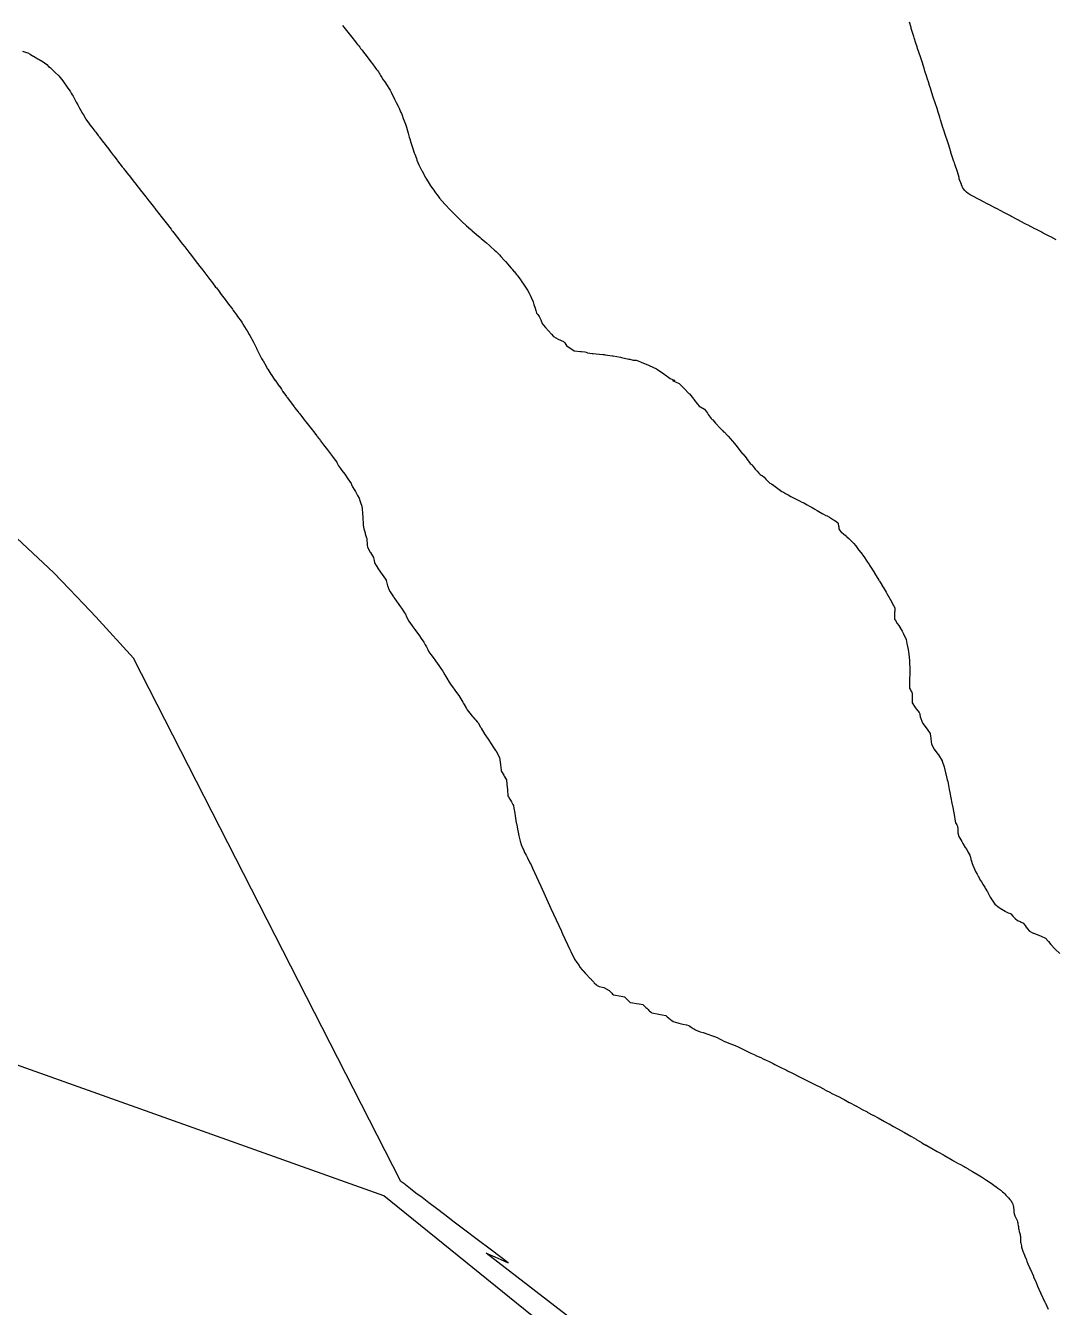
# Model space of a CAD drawing. Header units: metres. Extents: x 483462 to 484492, y 8428718 to 8429266.
# Drawn here: x 483573.01 to 483600.89, y 8429175.46 to 8429210.15 of the extents above; entities that cross this region are included whole.
import ezdxf

# ---------------------------------------------------------------- set-up
doc = ezdxf.new("R2010")
doc.units = ezdxf.units.M
for name, color, linetype in [('C-TINN-BNDY', 110, 'Continuous'), ('C-TOPO-MAJR', 9, 'Continuous'), ('C-TOPO-MINR', 8, 'Continuous')]:
    doc.layers.add(name, color=color, linetype=linetype)

msp = doc.modelspace()

# ---------------------------------------------------------------- linework, layer by layer
at = {"layer": 'C-TINN-BNDY', "color": 110, "linetype": 'Continuous', "lineweight": -3, "flags": 128}
msp.add_lwpolyline([(483721.479, 8429106.408), (483711.676, 8429111.421), (483707.355, 8429113.553), (483703.671, 8429115.37), (483658.654, 8429117.053), (483658.654, 8429117.053), (483653.159, 8429121.5), (483582.71, 8429178.48), (483500.685, 8429207.723)], dxfattribs=at)
at = {"layer": 'C-TOPO-MAJR', "color": 9, "linetype": 'Continuous', "lineweight": -3, "elevation": 1210, "flags": 128}
msp.add_lwpolyline([(483632.221, 8429140.859), (483585.483, 8429176.93), (483585.591, 8429176.881), (483585.72, 8429176.823), (483585.878, 8429176.751), (483586.075, 8429176.662), (483586.074, 8429176.663), (483585.625, 8429177.004), (483585.24, 8429177.296), (483584.907, 8429177.548), (483584.616, 8429177.769), (483584.36, 8429177.963), (483584.132, 8429178.136), (483583.929, 8429178.29), (483583.746, 8429178.429), (483583.581, 8429178.554), (483583.431, 8429178.668), (483583.294, 8429178.772), (483583.275, 8429178.794), (483583.169, 8429178.867), (483575.93, 8429193.029), (483574.911, 8429194.156), (483574.575, 8429194.506), (483574.196, 8429194.901), (483573.777, 8429195.339), (483566.347, 8429202.294)], dxfattribs=at)
at = {"layer": 'C-TOPO-MINR', "color": 8, "linetype": 'Continuous', "lineweight": -3, "flags": 128}
for points, elevation in [([(483600.913, 8429204.358), (483600.766, 8429204.434), (483600.719, 8429204.459), (483600.562, 8429204.541), (483600.538, 8429204.553), (483600.525, 8429204.561), (483600.363, 8429204.645), (483600.337, 8429204.658), (483600.155, 8429204.753), (483600.113, 8429204.775), (483599.922, 8429204.875), (483599.902, 8429204.885), (483599.894, 8429204.889), (483599.876, 8429204.898), (483599.682, 8429205), (483599.654, 8429205.014), (483599.464, 8429205.114), (483599.452, 8429205.12), (483599.279, 8429205.211), (483599.273, 8429205.213), (483599.268, 8429205.216), (483599.09, 8429205.309), (483599.082, 8429205.313), (483598.907, 8429205.405), (483598.902, 8429205.408), (483598.795, 8429205.465), (483598.675, 8429205.529), (483598.674, 8429205.529), (483598.659, 8429205.537), (483598.584, 8429205.578), (483598.584, 8429205.578), (483598.534, 8429205.613), (483598.533, 8429205.613), (483598.532, 8429205.614), (483598.483, 8429205.649), (483598.482, 8429205.651), (483598.439, 8429205.691), (483598.4, 8429205.733), (483598.396, 8429205.735), (483598.392, 8429205.741), (483598.348, 8429205.846), (483598.346, 8429205.853), (483598.286, 8429206.007), (483598.284, 8429206.024), (483598.291, 8429206.044), (483598.241, 8429206.193), (483598.168, 8429206.407), (483598.161, 8429206.439), (483598.145, 8429206.48), (483598.074, 8429206.693), (483598.063, 8429206.719), (483598.063, 8429206.741), (483597.995, 8429206.946), (483597.979, 8429206.996), (483597.908, 8429207.212), (483597.872, 8429207.323), (483597.848, 8429207.396), (483597.781, 8429207.603), (483597.771, 8429207.64), (483597.761, 8429207.678), (483597.716, 8429207.817), (483597.687, 8429207.91), (483597.645, 8429208.039), (483597.587, 8429208.219), (483597.55, 8429208.336), (483597.51, 8429208.461), (483597.487, 8429208.531), (483597.454, 8429208.633), (483597.431, 8429208.705), (483597.402, 8429208.795), (483597.361, 8429208.925), (483597.337, 8429209.002), (483597.266, 8429209.227), (483597.247, 8429209.287), (483597.198, 8429209.441), (483597.163, 8429209.54), (483597.149, 8429209.582), (483597.114, 8429209.682), (483597.07, 8429209.823), (483597.058, 8429209.862), (483596.991, 8429210.079), (483596.984, 8429210.103), (483596.939, 8429210.246)], 1206), ([(483581.594, 8429210.158), (483581.7, 8429210.023), (483581.876, 8429209.8), (483581.905, 8429209.764), (483581.999, 8429209.645), (483582.031, 8429209.604), (483582.057, 8429209.569), (483582.081, 8429209.537), (483582.123, 8429209.489), (483582.16, 8429209.441), (483582.234, 8429209.343), (483582.359, 8429209.176), (483582.403, 8429209.117), (483582.469, 8429209.029), (483582.511, 8429208.972), (483582.547, 8429208.929), (483582.566, 8429208.902), (483582.585, 8429208.872), (483582.601, 8429208.839), (483582.617, 8429208.806), (483582.656, 8429208.751), (483582.695, 8429208.692), (483582.735, 8429208.634), (483582.803, 8429208.533), (483582.845, 8429208.465), (483582.885, 8429208.404), (483582.905, 8429208.358), (483582.924, 8429208.312), (483582.97, 8429208.228), (483583, 8429208.167), (483583.047, 8429208.072), (483583.095, 8429207.978), (483583.124, 8429207.919), (483583.166, 8429207.824), (483583.185, 8429207.779), (483583.203, 8429207.735), (483583.238, 8429207.643), (483583.261, 8429207.58), (483583.293, 8429207.485), (483583.32, 8429207.406), (483583.351, 8429207.306), (483583.371, 8429207.24), (483583.4, 8429207.14), (483583.414, 8429207.095), (483583.441, 8429206.995), (483583.453, 8429206.965), (483583.486, 8429206.856), (483583.497, 8429206.829), (483583.536, 8429206.712), (483583.549, 8429206.677), (483583.592, 8429206.555), (483583.608, 8429206.515), (483583.662, 8429206.387), (483583.734, 8429206.241), (483583.745, 8429206.22), (483583.834, 8429206.055), (483583.844, 8429206.039), (483583.849, 8429206.029), (483583.953, 8429205.859), (483583.956, 8429205.852), (483583.958, 8429205.846), (483584.08, 8429205.671), (483584.082, 8429205.668), (483584.182, 8429205.537), (483584.221, 8429205.487), (483584.222, 8429205.486), (483584.365, 8429205.318), (483584.368, 8429205.315), (483584.37, 8429205.313), (483584.507, 8429205.165), (483584.512, 8429205.16), (483584.524, 8429205.147), (483584.657, 8429205.013), (483584.674, 8429204.996), (483584.802, 8429204.873), (483584.824, 8429204.853), (483584.948, 8429204.74), (483585.062, 8429204.64), (483585.091, 8429204.614), (483585.105, 8429204.602), (483585.212, 8429204.51), (483585.223, 8429204.5), (483585.322, 8429204.416), (483585.35, 8429204.393), (483585.443, 8429204.315), (483585.491, 8429204.274), (483585.572, 8429204.204), (483585.608, 8429204.17), (483585.71, 8429204.076), (483585.748, 8429204.038), (483585.838, 8429203.948), (483585.881, 8429203.902), (483585.967, 8429203.809), (483586.001, 8429203.77), (483586.066, 8429203.695), (483586.1, 8429203.656), (483586.156, 8429203.594), (483586.181, 8429203.565), (483586.233, 8429203.504), (483586.247, 8429203.488), (483586.295, 8429203.428), (483586.32, 8429203.396), (483586.364, 8429203.337), (483586.401, 8429203.288), (483586.449, 8429203.222), (483586.493, 8429203.156), (483586.544, 8429203.076), (483586.579, 8429203.023), (483586.602, 8429202.997), (483586.643, 8429202.917), (483586.673, 8429202.856), (483586.706, 8429202.779), (483586.752, 8429202.679), (483586.771, 8429202.608), (483586.805, 8429202.503), (483586.827, 8429202.441), (483586.847, 8429202.371), (483586.877, 8429202.335), (483586.919, 8429202.282), (483586.957, 8429202.191), (483586.996, 8429202.096), (483587.025, 8429202.057), (483587.089, 8429201.986), (483587.166, 8429201.894), (483587.246, 8429201.799), (483587.303, 8429201.741), (483587.431, 8429201.667), (483587.571, 8429201.601), (483587.608, 8429201.572), (483587.663, 8429201.481), (483587.693, 8429201.471), (483587.866, 8429201.354), (483588.039, 8429201.333), (483588.066, 8429201.331), (483588.156, 8429201.322), (483588.184, 8429201.32), (483588.224, 8429201.3), (483588.289, 8429201.286), (483588.348, 8429201.283), (483588.376, 8429201.28), (483588.46, 8429201.272), (483588.643, 8429201.253), (483588.672, 8429201.25), (483588.701, 8429201.246), (483588.891, 8429201.221), (483588.92, 8429201.216), (483589.117, 8429201.179), (483589.144, 8429201.174), (483589.343, 8429201.13), (483589.368, 8429201.124), (483589.463, 8429201.103), (483589.543, 8429201.1), (483589.567, 8429201.091), (483589.661, 8429201.056), (483589.681, 8429201.047), (483589.88, 8429200.966), (483589.896, 8429200.958), (483590.093, 8429200.864), (483590.104, 8429200.856), (483590.283, 8429200.737), (483590.289, 8429200.732), (483590.461, 8429200.601), (483590.462, 8429200.6), (483590.587, 8429200.551), (483590.525, 8429200.551), (483590.543, 8429200.537), (483590.544, 8429200.536), (483590.544, 8429200.536), (483590.705, 8429200.469), (483590.84, 8429200.336), (483590.846, 8429200.331), (483590.971, 8429200.2), (483590.984, 8429200.188), (483591.092, 8429200.057), (483591.107, 8429200.038), (483591.205, 8429199.91), (483591.249, 8429199.854), (483591.273, 8429199.837), (483591.283, 8429199.836), (483591.388, 8429199.777), (483591.471, 8429199.661), (483591.491, 8429199.633), (483591.577, 8429199.519), (483591.599, 8429199.489), (483591.616, 8429199.487), (483591.694, 8429199.397), (483591.721, 8429199.363), (483591.799, 8429199.278), (483591.875, 8429199.195), (483591.906, 8429199.156), (483591.93, 8429199.15), (483592.004, 8429199.07), (483592.029, 8429199.04), (483592.097, 8429198.967), (483592.141, 8429198.913), (483592.201, 8429198.845), (483592.274, 8429198.752), (483592.322, 8429198.693), (483592.388, 8429198.605), (483592.419, 8429198.568), (483592.443, 8429198.553), (483592.518, 8429198.454), (483592.55, 8429198.409), (483592.583, 8429198.362), (483592.625, 8429198.306), (483592.651, 8429198.285), (483592.676, 8429198.265), (483592.72, 8429198.212), (483592.767, 8429198.152), (483592.814, 8429198.095), (483592.86, 8429198.037), (483592.896, 8429198.004), (483592.93, 8429197.983), (483592.964, 8429197.97), (483593.003, 8429197.929), (483593.051, 8429197.881), (483593.111, 8429197.821), (483593.161, 8429197.77), (483593.206, 8429197.754), (483593.271, 8429197.704), (483593.341, 8429197.65), (483593.412, 8429197.601), (483593.484, 8429197.545), (483593.53, 8429197.527), (483593.589, 8429197.491), (483593.657, 8429197.45), (483593.728, 8429197.408), (483593.783, 8429197.378), (483593.839, 8429197.354), (483593.891, 8429197.327), (483593.96, 8429197.292), (483594.029, 8429197.256), (483594.077, 8429197.233), (483594.125, 8429197.21), (483594.17, 8429197.187), (483594.239, 8429197.149), (483594.309, 8429197.111), (483594.351, 8429197.088), (483594.377, 8429197.065), (483594.446, 8429197.027), (483594.491, 8429197.001), (483594.581, 8429196.952), (483594.616, 8429196.932), (483594.681, 8429196.897), (483594.709, 8429196.883), (483594.774, 8429196.847), (483594.801, 8429196.833), (483594.886, 8429196.779), (483594.919, 8429196.756), (483594.991, 8429196.703), (483595.014, 8429196.686), (483595.015, 8429196.668), (483595.022, 8429196.605), (483595.029, 8429196.595), (483595.031, 8429196.534), (483595.057, 8429196.493), (483595.087, 8429196.453), (483595.101, 8429196.441), (483595.162, 8429196.391), (483595.232, 8429196.333), (483595.248, 8429196.32), (483595.301, 8429196.272), (483595.311, 8429196.262), (483595.363, 8429196.212), (483595.373, 8429196.203), (483595.425, 8429196.145), (483595.434, 8429196.135), (483595.482, 8429196.08), (483595.488, 8429196.073), (483595.524, 8429196.023), (483595.528, 8429196.018), (483595.564, 8429195.966), (483595.569, 8429195.96), (483595.624, 8429195.889), (483595.63, 8429195.882), (483595.698, 8429195.794), (483595.702, 8429195.787), (483595.785, 8429195.66), (483595.846, 8429195.565), (483595.857, 8429195.549), (483595.857, 8429195.549), (483595.89, 8429195.502), (483595.923, 8429195.456), (483595.924, 8429195.455), (483595.994, 8429195.339), (483595.997, 8429195.334), (483596.115, 8429195.14), (483596.124, 8429195.125), (483596.129, 8429195.117), (483596.191, 8429195.014), (483596.196, 8429195.007), (483596.223, 8429194.967), (483596.231, 8429194.951), (483596.307, 8429194.819), (483596.328, 8429194.781), (483596.46, 8429194.547), (483596.475, 8429194.518), (483596.542, 8429194.396), (483596.542, 8429194.358), (483596.543, 8429194.34), (483596.541, 8429194.302), (483596.54, 8429194.282), (483596.538, 8429194.226), (483596.537, 8429194.195), (483596.539, 8429194.131), (483596.54, 8429194.091), (483596.56, 8429194.056), (483596.611, 8429193.975), (483596.649, 8429193.914), (483596.743, 8429193.762), (483596.779, 8429193.687), (483596.852, 8429193.534), (483596.873, 8429193.433), (483596.907, 8429193.263), (483596.92, 8429193.137), (483596.938, 8429192.97), (483596.944, 8429192.873), (483596.95, 8429192.791), (483596.95, 8429192.7), (483596.95, 8429192.655), (483596.947, 8429192.558), (483596.946, 8429192.515), (483596.945, 8429192.47), (483596.942, 8429192.343), (483596.943, 8429192.307), (483596.943, 8429192.218), (483596.967, 8429192.175), (483596.98, 8429192.151), (483597.003, 8429192.108), (483597.016, 8429192.085), (483597.015, 8429192.057), (483597.015, 8429192.03), (483597.01, 8429191.945), (483597.014, 8429191.826), (483597.098, 8429191.699), (483597.126, 8429191.658), (483597.203, 8429191.558), (483597.226, 8429191.526), (483597.226, 8429191.516), (483597.226, 8429191.506), (483597.227, 8429191.441), (483597.29, 8429191.283), (483597.302, 8429191.266), (483597.417, 8429191.11), (483597.434, 8429191.087), (483597.499, 8429190.997), (483597.506, 8429190.987), (483597.506, 8429190.981), (483597.513, 8429190.925), (483597.513, 8429190.92), (483597.517, 8429190.866), (483597.518, 8429190.861), (483597.532, 8429190.772), (483597.538, 8429190.715), (483597.604, 8429190.579), (483597.603, 8429190.579), (483597.604, 8429190.578), (483597.719, 8429190.424), (483597.723, 8429190.418), (483597.823, 8429190.253), (483597.827, 8429190.241), (483597.883, 8429190.087), (483597.921, 8429189.932), (483597.93, 8429189.899), (483597.965, 8429189.741), (483597.976, 8429189.694), (483598.019, 8429189.482), (483598.035, 8429189.4), (483598.09, 8429189.108), (483598.112, 8429188.986), (483598.156, 8429188.746), (483598.17, 8429188.672), (483598.189, 8429188.572), (483598.206, 8429188.546), (483598.222, 8429188.518), (483598.24, 8429188.488), (483598.254, 8429188.404), (483598.253, 8429188.367), (483598.253, 8429188.302), (483598.281, 8429188.208), (483598.308, 8429188.156), (483598.357, 8429188.074), (483598.39, 8429188.02), (483598.453, 8429187.912), (483598.49, 8429187.85), (483598.524, 8429187.788), (483598.575, 8429187.696), (483598.59, 8429187.643), (483598.606, 8429187.584), (483598.619, 8429187.534), (483598.636, 8429187.471), (483598.654, 8429187.426), (483598.68, 8429187.364), (483598.711, 8429187.3), (483598.73, 8429187.258), (483598.773, 8429187.182), (483598.799, 8429187.135), (483598.868, 8429187.016), (483598.892, 8429186.975), (483598.938, 8429186.896), (483598.979, 8429186.832), (483598.995, 8429186.805), (483599.037, 8429186.739), (483599.052, 8429186.714), (483599.067, 8429186.686), (483599.126, 8429186.566), (483599.143, 8429186.54), (483599.251, 8429186.373), (483599.37, 8429186.279), (483599.393, 8429186.263), (483599.53, 8429186.18), (483599.543, 8429186.172), (483599.612, 8429186.135), (483599.674, 8429186.118), (483599.687, 8429186.108), (483599.739, 8429186.052), (483599.746, 8429186.044), (483599.799, 8429185.986), (483599.803, 8429185.982), (483599.865, 8429185.932), (483599.935, 8429185.901), (483599.941, 8429185.898), (483600.011, 8429185.865), (483600.016, 8429185.863), (483600.019, 8429185.86), (483600.021, 8429185.857), (483600.08, 8429185.784), (483600.082, 8429185.781), (483600.127, 8429185.716), (483600.188, 8429185.64), (483600.293, 8429185.593), (483600.305, 8429185.588), (483600.305, 8429185.588), (483600.503, 8429185.506), (483600.627, 8429185.449), (483600.7, 8429185.371), (483600.704, 8429185.366), (483600.772, 8429185.283), (483600.777, 8429185.276), (483600.867, 8429185.175), (483600.874, 8429185.167), (483600.882, 8429185.159), (483601.009, 8429185.035)], 1206), ([(483572.925, 8429209.464), (483573.036, 8429209.43), (483573.076, 8429209.416), (483573.137, 8429209.379), (483573.196, 8429209.34), (483573.227, 8429209.325), (483573.342, 8429209.259), (483573.377, 8429209.239), (483573.491, 8429209.172), (483573.528, 8429209.147), (483573.583, 8429209.1), (483573.635, 8429209.052), (483573.674, 8429209.019), (483573.774, 8429208.925), (483573.815, 8429208.885), (483573.908, 8429208.794), (483573.948, 8429208.75), (483573.987, 8429208.704), (483574.023, 8429208.658), (483574.06, 8429208.609), (483574.123, 8429208.518), (483574.158, 8429208.464), (483574.215, 8429208.379), (483574.249, 8429208.323), (483574.275, 8429208.282), (483574.3, 8429208.242), (483574.349, 8429208.152), (483574.385, 8429208.085), (483574.426, 8429208.009), (483574.472, 8429207.92), (483574.507, 8429207.861), (483574.553, 8429207.779), (483574.579, 8429207.736), (483574.629, 8429207.655), (483574.645, 8429207.625), (483574.661, 8429207.595), (483574.723, 8429207.511), (483574.751, 8429207.474), (483574.807, 8429207.404), (483574.836, 8429207.366), (483574.887, 8429207.302), (483574.91, 8429207.273), (483574.929, 8429207.248), (483574.981, 8429207.182), (483574.992, 8429207.161), (483575.003, 8429207.141), (483575.065, 8429207.063), (483575.084, 8429207.037), (483575.162, 8429206.938), (483575.186, 8429206.908), (483575.262, 8429206.81), (483575.286, 8429206.78), (483575.303, 8429206.757), (483575.386, 8429206.651), (483575.394, 8429206.639), (483575.401, 8429206.627), (483575.487, 8429206.517), (483575.503, 8429206.496), (483575.628, 8429206.336), (483575.652, 8429206.306), (483575.664, 8429206.29), (483575.798, 8429206.118), (483575.803, 8429206.113), (483575.807, 8429206.107), (483575.813, 8429206.099), (483575.963, 8429205.908), (483575.971, 8429205.897), (483576.154, 8429205.663), (483576.159, 8429205.655), (483576.162, 8429205.652), (483576.267, 8429205.517), (483576.352, 8429205.408), (483576.355, 8429205.404), (483576.356, 8429205.403), (483576.357, 8429205.402), (483576.499, 8429205.22), (483576.508, 8429205.209), (483576.647, 8429205.029), (483576.674, 8429204.995), (483576.815, 8429204.814), (483576.949, 8429204.642), (483576.974, 8429204.609), (483576.982, 8429204.6), (483576.991, 8429204.59), (483577.12, 8429204.423), (483577.144, 8429204.392), (483577.262, 8429204.24), (483577.32, 8429204.165), (483577.431, 8429204.023), (483577.499, 8429203.935), (483577.603, 8429203.8), (483577.729, 8429203.637), (483577.807, 8429203.536), (483577.918, 8429203.392), (483578.003, 8429203.282), (483578.046, 8429203.225), (483578.138, 8429203.104), (483578.157, 8429203.079), (483578.177, 8429203.054), (483578.23, 8429202.983), (483578.311, 8429202.877), (483578.411, 8429202.744), (483578.481, 8429202.651), (483578.542, 8429202.571), (483578.591, 8429202.505), (483578.612, 8429202.476), (483578.633, 8429202.446), (483578.666, 8429202.401), (483578.722, 8429202.325), (483578.752, 8429202.284), (483578.844, 8429202.153), (483578.871, 8429202.113), (483578.897, 8429202.072), (483578.986, 8429201.926), (483579.007, 8429201.89), (483579.062, 8429201.797), (483579.079, 8429201.767), (483579.12, 8429201.705), (483579.138, 8429201.669), (483579.18, 8429201.587), (483579.196, 8429201.555), (483579.262, 8429201.422), (483579.276, 8429201.395), (483579.345, 8429201.256), (483579.356, 8429201.234), (483579.401, 8429201.144), (483579.435, 8429201.09), (483579.443, 8429201.077), (483579.478, 8429201.015), (483579.485, 8429201.003), (483579.563, 8429200.868), (483579.568, 8429200.86), (483579.655, 8429200.718), (483579.658, 8429200.713), (483579.764, 8429200.557), (483579.765, 8429200.556), (483579.783, 8429200.531), (483579.879, 8429200.396), (483579.882, 8429200.392), (483579.936, 8429200.317), (483579.937, 8429200.314), (483579.968, 8429200.256), (483579.97, 8429200.253), (483579.972, 8429200.249), (483580.076, 8429200.112), (483580.083, 8429200.102), (483580.098, 8429200.083), (483580.284, 8429199.838), (483580.296, 8429199.821), (483580.391, 8429199.697), (483580.398, 8429199.688), (483580.404, 8429199.681), (483580.432, 8429199.65), (483580.438, 8429199.643), (483580.536, 8429199.515), (483580.558, 8429199.487), (483580.6, 8429199.432), (483580.776, 8429199.203), (483580.805, 8429199.165), (483580.894, 8429199.05), (483580.905, 8429199.036), (483580.917, 8429199.022), (483580.945, 8429198.989), (483580.957, 8429198.972), (483580.984, 8429198.934), (483580.998, 8429198.915), (483581.077, 8429198.81), (483581.114, 8429198.762), (483581.183, 8429198.67), (483581.321, 8429198.488), (483581.365, 8429198.429), (483581.434, 8429198.338), (483581.45, 8429198.309), (483581.469, 8429198.273), (483581.485, 8429198.243), (483581.536, 8429198.171), (483581.577, 8429198.114), (483581.653, 8429198.009), (483581.74, 8429197.887), (483581.785, 8429197.824), (483581.828, 8429197.763), (483581.837, 8429197.737), (483581.847, 8429197.705), (483581.858, 8429197.672), (483581.904, 8429197.597), (483581.94, 8429197.541), (483582, 8429197.437), (483582.044, 8429197.36), (483582.063, 8429197.303), (483582.092, 8429197.215), (483582.103, 8429197.17), (483582.123, 8429197.088), (483582.126, 8429197.05), (483582.133, 8429196.974), (483582.135, 8429196.938), (483582.139, 8429196.859), (483582.145, 8429196.767), (483582.148, 8429196.73), (483582.153, 8429196.656), (483582.155, 8429196.634), (483582.161, 8429196.588), (483582.163, 8429196.576), (483582.171, 8429196.53), (483582.202, 8429196.425), (483582.209, 8429196.399), (483582.24, 8429196.291), (483582.247, 8429196.269), (483582.251, 8429196.217), (483582.252, 8429196.209), (483582.256, 8429196.157), (483582.257, 8429196.149), (483582.261, 8429196.093), (483582.267, 8429196.034), (483582.343, 8429195.903), (483582.35, 8429195.892), (483582.43, 8429195.755), (483582.434, 8429195.748), (483582.435, 8429195.745), (483582.445, 8429195.678), (483582.457, 8429195.609), (483582.499, 8429195.545), (483582.54, 8429195.484), (483582.541, 8429195.482), (483582.686, 8429195.269), (483582.69, 8429195.262), (483582.77, 8429195.142), (483582.772, 8429195.133), (483582.793, 8429195.063), (483582.811, 8429194.994), (483582.815, 8429194.981), (483582.841, 8429194.917), (483582.846, 8429194.902), (483582.874, 8429194.84), (483582.881, 8429194.825), (483582.97, 8429194.696), (483582.985, 8429194.674), (483583.012, 8429194.636), (483583.164, 8429194.419), (483583.188, 8429194.383), (483583.274, 8429194.258), (483583.293, 8429194.221), (483583.327, 8429194.153), (483583.36, 8429194.087), (483583.381, 8429194.046), (483583.413, 8429194), (483583.494, 8429193.884), (483583.546, 8429193.813), (483583.675, 8429193.633), (483583.719, 8429193.569), (483583.792, 8429193.465), (483583.829, 8429193.397), (483583.862, 8429193.336), (483583.901, 8429193.263), (483583.933, 8429193.205), (483583.983, 8429193.134), (483584.042, 8429193.051), (483584.112, 8429192.956), (483584.199, 8429192.836), (483584.258, 8429192.752), (483584.309, 8429192.68), (483584.365, 8429192.58), (483584.391, 8429192.534), (483584.416, 8429192.49), (483584.475, 8429192.385), (483584.533, 8429192.304), (483584.566, 8429192.257), (483584.634, 8429192.168), (483584.679, 8429192.106), (483584.741, 8429192.019), (483584.769, 8429191.98), (483584.851, 8429191.839), (483584.868, 8429191.81), (483584.884, 8429191.781), (483584.95, 8429191.666), (483584.97, 8429191.637), (483585.037, 8429191.543), (483585.099, 8429191.464), (483585.116, 8429191.441), (483585.175, 8429191.379), (483585.189, 8429191.364), (483585.248, 8429191.299), (483585.261, 8429191.286), (483585.329, 8429191.168), (483585.337, 8429191.155), (483585.344, 8429191.142), (483585.442, 8429190.97), (483585.453, 8429190.955), (483585.569, 8429190.782), (483585.578, 8429190.768), (483585.72, 8429190.559), (483585.738, 8429190.532), (483585.739, 8429190.531), (483585.739, 8429190.531), (483585.845, 8429190.344), (483585.871, 8429190.157), (483585.873, 8429190.145), (483585.886, 8429189.998), (483585.888, 8429189.981), (483585.898, 8429189.964), (483585.957, 8429189.863), (483585.97, 8429189.839), (483586.028, 8429189.739), (483586.044, 8429189.622), (483586.055, 8429189.473), (483586.061, 8429189.43), (483586.069, 8429189.345), (483586.072, 8429189.307), (483586.087, 8429189.277), (483586.121, 8429189.215), (483586.136, 8429189.191), (483586.167, 8429189.142), (483586.177, 8429189.125), (483586.196, 8429189.094), (483586.205, 8429189.076), (483586.223, 8429189.044), (483586.234, 8429188.973), (483586.255, 8429188.836), (483586.264, 8429188.769), (483586.272, 8429188.701), (483586.292, 8429188.577), (483586.304, 8429188.556), (483586.319, 8429188.465), (483586.33, 8429188.405), (483586.344, 8429188.322), (483586.363, 8429188.226), (483586.379, 8429188.154), (483586.4, 8429188.082), (483586.425, 8429187.991), (483586.452, 8429187.92), (483586.489, 8429187.85), (483586.519, 8429187.771), (483586.56, 8429187.699), (483586.596, 8429187.632), (483586.66, 8429187.494), (483586.695, 8429187.434), (483586.736, 8429187.345), (483586.894, 8429187), (483586.957, 8429186.863), (483587.196, 8429186.341), (483587.236, 8429186.255), (483587.518, 8429185.64), (483587.521, 8429185.633), (483587.523, 8429185.631), (483587.549, 8429185.573), (483587.744, 8429185.15), (483587.771, 8429185.091), (483587.868, 8429184.886), (483587.933, 8429184.793), (483587.997, 8429184.713), (483588.019, 8429184.665), (483588.083, 8429184.593), (483588.094, 8429184.577), (483588.157, 8429184.509), (483588.17, 8429184.493), (483588.231, 8429184.431), (483588.245, 8429184.416), (483588.306, 8429184.356), (483588.32, 8429184.34), (483588.335, 8429184.325), (483588.392, 8429184.26), (483588.408, 8429184.244), (483588.467, 8429184.188), (483588.483, 8429184.17), (483588.541, 8429184.145), (483588.624, 8429184.13), (483588.668, 8429184.121), (483588.814, 8429184.035), (483588.881, 8429183.965), (483588.903, 8429183.941), (483588.926, 8429183.917), (483588.984, 8429183.907), (483589.08, 8429183.889), (483589.137, 8429183.881), (483589.224, 8429183.868), (483589.279, 8429183.813), (483589.332, 8429183.76), (483589.354, 8429183.738), (483589.378, 8429183.715), (483589.452, 8429183.702), (483589.552, 8429183.684), (483589.625, 8429183.672), (483589.718, 8429183.657), (483589.767, 8429183.615), (483589.807, 8429183.574), (483589.831, 8429183.554), (483589.867, 8429183.52), (483589.888, 8429183.499), (483589.907, 8429183.481), (483589.944, 8429183.451), (483589.964, 8429183.434), (483590.014, 8429183.424), (483590.111, 8429183.404), (483590.199, 8429183.387), (483590.249, 8429183.377), (483590.345, 8429183.357), (483590.382, 8429183.328), (483590.413, 8429183.3), (483590.435, 8429183.282), (483590.462, 8429183.26), (483590.482, 8429183.242), (483590.509, 8429183.222), (483590.545, 8429183.195), (483590.603, 8429183.18), (483590.698, 8429183.156), (483590.805, 8429183.129), (483590.902, 8429183.104), (483590.964, 8429183.088), (483590.998, 8429183.067), (483591.031, 8429183.044), (483591.056, 8429183.028), (483591.082, 8429183.011), (483591.117, 8429182.991), (483591.146, 8429182.975), (483591.182, 8429182.956), (483591.211, 8429182.941), (483591.277, 8429182.92), (483591.356, 8429182.896), (483591.478, 8429182.857), (483591.582, 8429182.823), (483591.666, 8429182.794), (483591.731, 8429182.762), (483591.794, 8429182.731), (483591.856, 8429182.699), (483591.919, 8429182.666), (483591.984, 8429182.64), (483592.051, 8429182.613), (483592.15, 8429182.575), (483592.218, 8429182.547), (483592.306, 8429182.511), (483592.354, 8429182.488), (483592.448, 8429182.442), (483592.498, 8429182.416), (483592.594, 8429182.368), (483592.642, 8429182.343), (483592.735, 8429182.301), (483592.799, 8429182.271), (483592.915, 8429182.219), (483592.976, 8429182.191), (483593.08, 8429182.142), (483593.126, 8429182.12), (483593.248, 8429182.06), (483593.295, 8429182.036), (483593.42, 8429181.974), (483593.462, 8429181.952), (483593.575, 8429181.896), (483593.61, 8429181.879), (483593.643, 8429181.863), (483593.778, 8429181.795), (483593.81, 8429181.779), (483593.932, 8429181.719), (483593.967, 8429181.702), (483594.111, 8429181.63), (483594.146, 8429181.612), (483594.293, 8429181.538), (483594.323, 8429181.523), (483594.453, 8429181.455), (483594.476, 8429181.443), (483594.63, 8429181.362), (483594.65, 8429181.352), (483594.67, 8429181.341), (483594.803, 8429181.272), (483594.824, 8429181.261), (483594.978, 8429181.183), (483594.998, 8429181.173), (483595.156, 8429181.092), (483595.171, 8429181.085), (483595.311, 8429181.009), (483595.322, 8429181.003), (483595.486, 8429180.913), (483595.494, 8429180.909), (483595.503, 8429180.904), (483595.638, 8429180.83), (483595.645, 8429180.827), (483595.795, 8429180.749), (483595.8, 8429180.746), (483595.952, 8429180.666), (483595.954, 8429180.665), (483596.096, 8429180.587), (483596.098, 8429180.586), (483596.098, 8429180.586), (483596.266, 8429180.491), (483596.381, 8429180.427), (483596.386, 8429180.424), (483596.388, 8429180.423), (483596.505, 8429180.358), (483596.509, 8429180.356), (483596.623, 8429180.293), (483596.629, 8429180.29), (483596.79, 8429180.198), (483596.804, 8429180.19), (483596.978, 8429180.091), (483596.994, 8429180.082), (483597.121, 8429180.008), (483597.144, 8429179.995), (483597.26, 8429179.928), (483597.278, 8429179.917), (483597.388, 8429179.854), (483597.401, 8429179.847), (483597.414, 8429179.84), (483597.523, 8429179.778), (483597.542, 8429179.767), (483597.69, 8429179.682), (483597.724, 8429179.663), (483597.863, 8429179.584), (483597.886, 8429179.571), (483597.982, 8429179.517), (483597.999, 8429179.507), (483598.016, 8429179.497), (483598.11, 8429179.444), (483598.135, 8429179.43), (483598.262, 8429179.358), (483598.305, 8429179.334), (483598.421, 8429179.268), (483598.449, 8429179.252), (483598.528, 8429179.206), (483598.548, 8429179.194), (483598.568, 8429179.182), (483598.646, 8429179.137), (483598.696, 8429179.106), (483598.797, 8429179.045), (483598.888, 8429178.99), (483598.941, 8429178.958), (483599.003, 8429178.918), (483599.024, 8429178.905), (483599.045, 8429178.892), (483599.105, 8429178.852), (483599.152, 8429178.819), (483599.226, 8429178.767), (483599.29, 8429178.72), (483599.338, 8429178.685), (483599.385, 8429178.649), (483599.405, 8429178.635), (483599.423, 8429178.62), (483599.464, 8429178.588), (483599.493, 8429178.558), (483599.519, 8429178.529), (483599.547, 8429178.498), (483599.582, 8429178.462), (483599.622, 8429178.422), (483599.658, 8429178.383), (483599.697, 8429178.342), (483599.717, 8429178.302), (483599.728, 8429178.28), (483599.743, 8429178.243), (483599.748, 8429178.208), (483599.758, 8429178.186), (483599.761, 8429178.152), (483599.767, 8429178.108), (483599.768, 8429178.073), (483599.77, 8429178.039), (483599.772, 8429177.991), (483599.796, 8429177.94), (483599.812, 8429177.904), (483599.838, 8429177.851), (483599.855, 8429177.813), (483599.864, 8429177.776), (483599.872, 8429177.745), (483599.878, 8429177.713), (483599.885, 8429177.678), (483599.889, 8429177.647), (483599.896, 8429177.592), (483599.9, 8429177.563), (483599.907, 8429177.509), (483599.925, 8429177.455), (483599.934, 8429177.431), (483599.942, 8429177.408), (483599.943, 8429177.38), (483599.945, 8429177.326), (483599.947, 8429177.297), (483599.951, 8429177.226), (483599.956, 8429177.197), (483599.97, 8429177.123), (483599.977, 8429177.093), (483599.998, 8429177.009), (483600.01, 8429176.979), (483600.052, 8429176.874), (483600.064, 8429176.847), (483600.101, 8429176.761), (483600.108, 8429176.742), (483600.123, 8429176.698), (483600.13, 8429176.68), (483600.146, 8429176.635), (483600.191, 8429176.534), (483600.2, 8429176.514), (483600.214, 8429176.484), (483600.296, 8429176.301), (483600.303, 8429176.285), (483600.353, 8429176.172), (483600.358, 8429176.161), (483600.382, 8429176.101), (483600.386, 8429176.091), (483600.41, 8429176.03), (483600.481, 8429175.874), (483600.485, 8429175.867), (483600.49, 8429175.855), (483600.608, 8429175.601), (483600.619, 8429175.578), (483600.62, 8429175.576), (483600.696, 8429175.412)], 1208)]:
    msp.add_lwpolyline(points, dxfattribs=dict(at, elevation=elevation))

doc.saveas('drawing.dxf')
